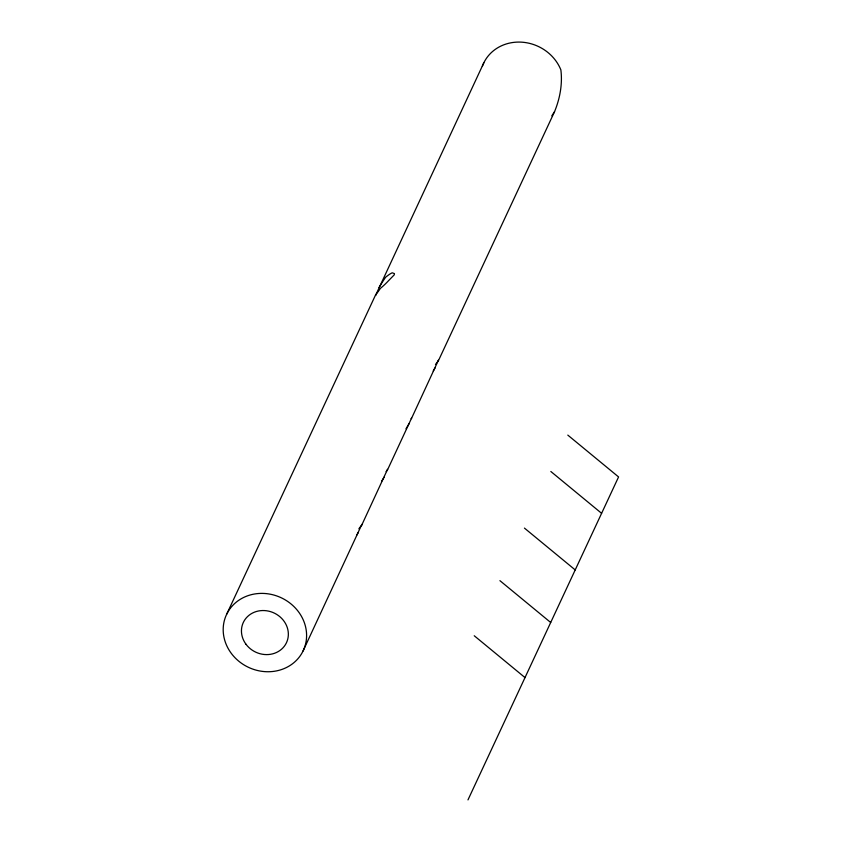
<?xml version="1.0" encoding="UTF-8"?>
<svg xmlns="http://www.w3.org/2000/svg" width="842" height="842" viewBox="0 0 842 842"><rect width="100%" height="100%" fill="white"/><g stroke="black" fill="none" stroke-linecap="round" stroke-linejoin="round"><path stroke-width="1.26" d="M379.016 287.554L379.521 286.712A14.756 0.905 -57.4 0 1 385.594 277.271A14.756 2.463 -43.6 0 1 392.235 272.808L394.445 273.618L394.235 274.85L388.562 280.67A14.756 2.463 -43.6 0 1 380.405 288.396A14.756 0.905 -57.4 0 1 375.848 294.574L375.553 295.468L483.824 62.803M358.871 528.808A14.756 0.905 -57.4 0 1 361.576 525.292L361.871 524.398L303.046 651.024A42.384 38.448 25 0 1 231.224 653.266A42.384 38.448 25 0 1 260.41 593.41A42.384 38.448 25 0 1 303.046 651.024M386.11 471.604A14.756 0.905 -57.4 0 1 387.257 470.194L387.562 469.299L361.755 525.113M411.117 418.706L411.612 418.064L387.446 470.025M435.472 364.544A14.756 0.905 -57.4 0 1 438.166 361.029L438.471 360.134L411.58 418.285M438.356 360.85L554.541 111.691C559.941 98.567 562.635 83.979 560.867 69.875A42.384 38.448 25 0 0 520.893 42.121A42.384 38.448 25 0 0 482.361 66.265M226.74 614.113L375.658 294.753M467.973 799.9L618.575 476.94L567.803 435.103M434.998 368.049L434.504 368.891A14.756 0.905 -57.4 0 1 433.209 370.996M408.991 423.842L407.791 425.852A13.419 0.821 -57.4 0 1 406.002 428.736M384.089 477.225L383.594 478.067A14.756 0.905 -57.4 0 1 381.626 481.235M358.408 532.312L357.903 533.154A14.756 0.905 -57.4 0 1 356.608 535.259M551.826 115.807L554.541 111.691M550.836 471.488L601.609 513.325M524.44 528.102L575.212 569.929M499.927 580.664L550.7 622.501M474.235 635.752L525.008 677.589M245.959 644.214A23.839 21.629 25 0 0 286.354 642.951A23.839 21.629 25 0 0 262.367 610.545A23.839 21.629 25 0 0 245.959 644.214"/></g></svg>
